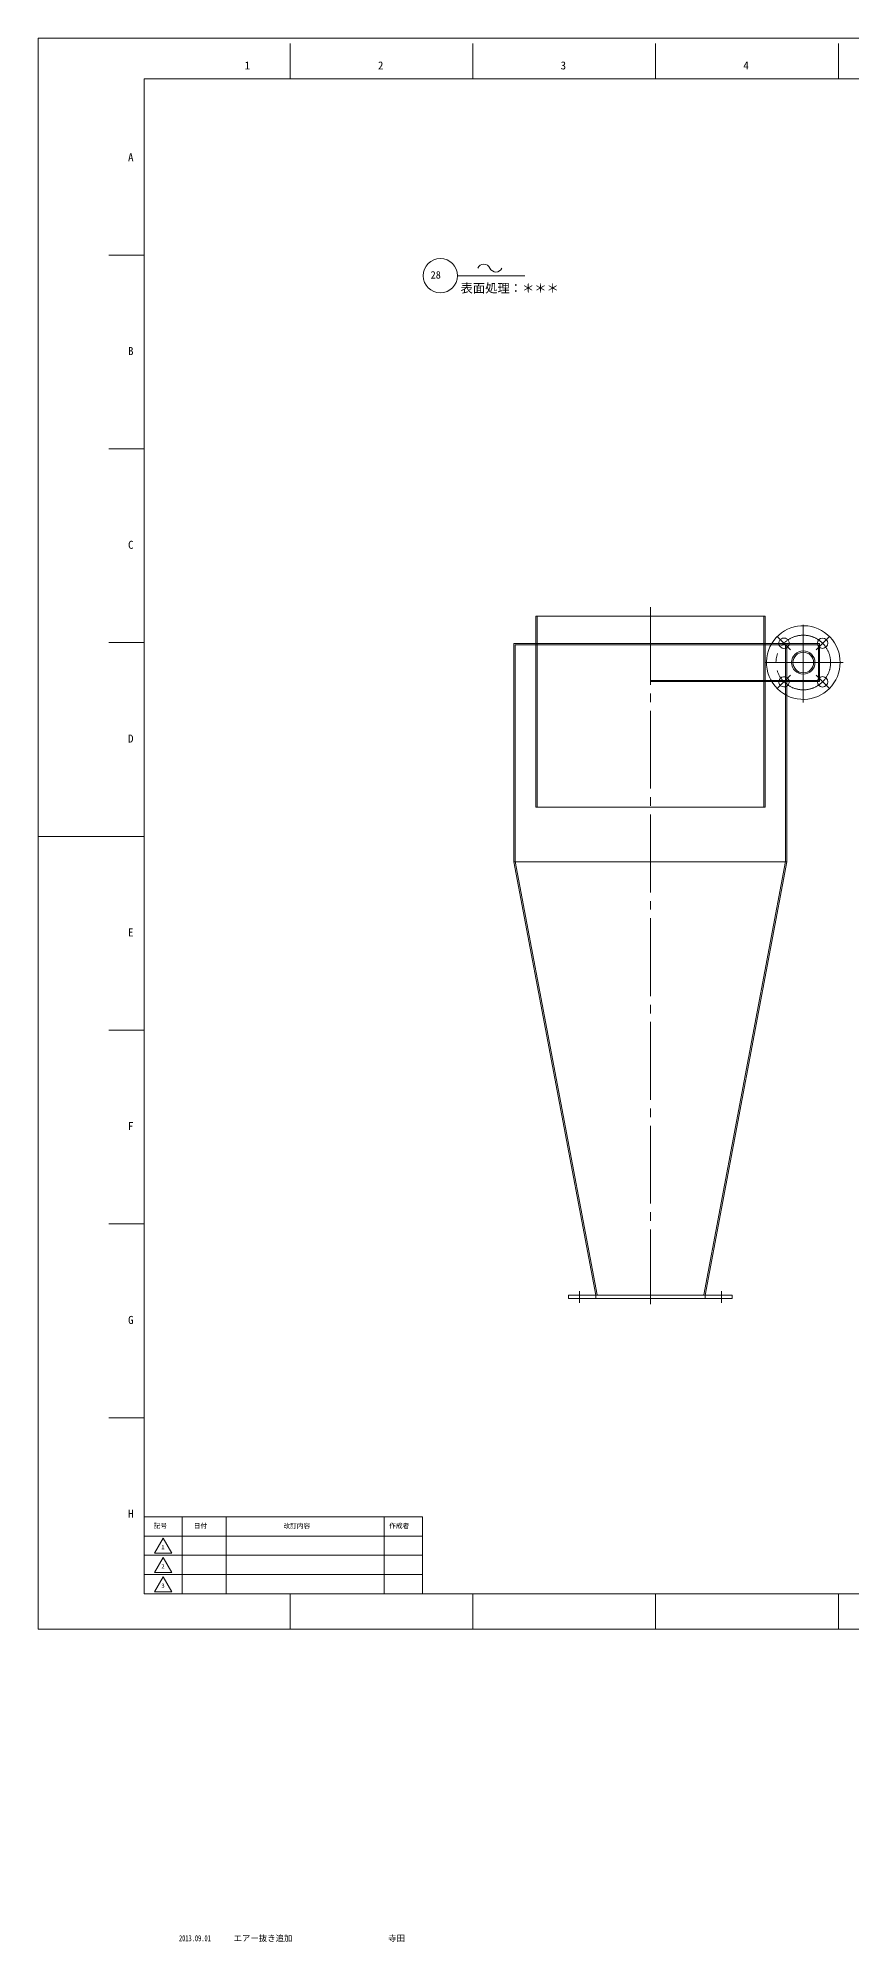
# Model space of a CAD drawing. Units: millimetres at full size. Extents: x -2070 to 2070, y -2035 to 1469.
# Drawn here: x -2070 to -580, y -2018 to 1469 of the extents above; entities that cross this region are included whole.
import ezdxf
from ezdxf.enums import TextEntityAlignment as Align

# ---------------------------------------------------------------- set-up
doc = ezdxf.new("R2010")
doc.units = ezdxf.units.MM
doc.header["$LTSCALE"] = 15.8308
doc.linetypes.add('CHAIN2', pattern=[12, 9, -1, 1, -1])
for name, color, linetype, lineweight in [('0-0_90_FRAME', 2, 'Continuous', 9), ('0-1_91_BLANK', 6, 'Continuous', 9), ('0-2_08_DIM', 3, 'Continuous', 9), ('0-3_0', 134, 'Continuous', 9), ('0-4_04_HIDDEN', 7, 'Continuous', 9), ('0-5_05_CENTER', 2, 'CHAIN2', 9)]:
    doc.layers.add(name, color=color, linetype=linetype, lineweight=lineweight)
doc.layers.add('0-6_07_TEXT', color=3, linetype='Continuous')
doc.styles.add('ＭＳ ゴシック', font='')
doc.styles.add('ＭＳ Ｐゴシック', font='')
doc.styles.get('ＭＳ ゴシック').set_extended_font_data('MS Gothic')
doc.styles.get('ＭＳ Ｐゴシック').set_extended_font_data('MS PGothic')

# ---------------------------------------------------------------- blocks, each defined once
blk = doc.blocks.new('p1ba05')
at = {"layer": '0-2_08_DIM'}
for centre, start, end in [((-2.954, 0.285), 24.22764, 155.57578), ((0, 1.621), 204.22764, 335.57578)]:
    blk.add_arc(centre, 1.621, start, end, dxfattribs=at)
blk = doc.blocks.new('AM_BALLOON1')
at = {"layer": '0-2_08_DIM'}
blk.add_circle((0, 0), 5, dxfattribs=at)

msp = doc.modelspace()

# ---------------------------------------------------------------- linework, layer by layer
at = {"layer": '0-0_90_FRAME'}
for p, q in [((-1608.62, 1394.49), (-1608.62, 1459.3)), ((-1273.96, 1394.49), (-1273.96, 1459.3)), ((-939.29, 1394.49), (-939.29, 1459.3)), ((-604.62, 1394.49), (-604.62, 1459.3)), ((-1876.27, 1071.81), (-1941.08, 1071.81)), ((-1876.27, 716.83), (-1941.08, 716.83)), ((-1876.27, 361.84), (-1941.08, 361.84)), ((-1876.27, -348.13), (-1941.08, -348.13)), ((-1876.27, -703.12), (-1941.08, -703.12)), ((-1876.27, -1058.1), (-1941.08, -1058.1)), ((-1608.62, -1445.3), (-1608.62, -1380.78)), ((-1273.96, -1445.3), (-1273.96, -1380.78)), ((-939.29, -1445.3), (-939.29, -1380.78)), ((-604.62, -1445.3), (-604.62, -1380.78))]:
    msp.add_line(p, q, dxfattribs=at)
at = {"layer": '0-0_90_FRAME', "color": 6}
msp.add_line((-2070.5, 6.85), (-1876.27, 6.85), dxfattribs=at)
at = {"layer": '0-0_90_FRAME', "color": 134}
for p, q in [((-1806.27, -1380.78), (-1806.27, -1239.35)), ((-1726.27, -1380.78), (-1726.27, -1239.35)), ((-1436.27, -1380.78), (-1436.27, -1239.35)), ((-1876.27, -1274.71), (-1366.27, -1274.71)), ((-1876.27, -1310.06), (-1366.27, -1310.06)), ((-1876.27, -1345.42), (-1366.27, -1345.42))]:
    msp.add_line(p, q, dxfattribs=at)
at = {"layer": '0-0_90_FRAME', "color": 6}
msp.add_lwpolyline([(-1876.27, -1380.78), (2005.69, -1380.78), (2005.69, 1394.49), (-1876.27, 1394.49)], close=True, dxfattribs=at)
at = {"layer": '0-0_90_FRAME', "color": 134}
for points in [[(-1876.27, -1380.78), (-1366.27, -1380.78), (-1366.27, -1239.35), (-1876.27, -1239.35)], [(-1857.18, -1306.31), (-1841.27, -1278.75), (-1825.36, -1306.31)], [(-1857.18, -1341.67), (-1841.27, -1314.11), (-1825.36, -1341.67)], [(-1857.18, -1377.02), (-1841.27, -1349.46), (-1825.36, -1377.02)]]:
    msp.add_lwpolyline(points, close=True, dxfattribs=at)
at = {"layer": '0-1_91_BLANK'}
msp.add_lwpolyline([(-2070.5, -1445.3), (2070.5, -1445.3), (2070.5, 1469.3), (-2070.5, 1469.3)], close=True, dxfattribs=at)
at = {"layer": '0-2_08_DIM'}
msp.add_line((-1302.31, 1033.95), (-1178.89, 1033.95), dxfattribs=at)
at = {"layer": '0-3_0'}
for p, q in [((-698.86, 360.41), (-1198.86, 360.41)), ((-948.86, 360.41), (-948.86, 290.41)), ((-1198.86, -39.59), (-1048.86, -833.58)), ((-698.86, -39.59), (-848.86, -833.58))]:
    msp.add_line(p, q, dxfattribs=at)
for points in [[(-1158.86, 360.41), (-1158.86, 410.41), (-738.86, 410.41), (-738.86, 360.41)], [(-1198.86, 360.41), (-1198.86, -39.59), (-698.86, -39.59), (-698.86, 290.41)], [(-698.86, 360.41), (-638.86, 360.41), (-638.86, 290.41), (-948.86, 290.41)]]:
    msp.add_lwpolyline(points, dxfattribs=at)
msp.add_lwpolyline([(-798.86, -839.58), (-1098.86, -839.58), (-1098.86, -833.58), (-798.86, -833.58)], close=True, dxfattribs=at)
for centre in [(-633.5, 360.77), (-633.5, 290.06)]:
    msp.add_circle(centre, 9.5, dxfattribs=at)
for centre, radius, start, end in [((-668.86, 325.41), 67.5, 243.6122, 148.76707), ((-704.21, 360.77), 9.5, 357.8564, 182.1436), ((-704.21, 290.06), 9.5, 304.31345, 2.1436)]:
    msp.add_arc(centre, radius, start, end, dxfattribs=at)
at = {"layer": '0-4_04_HIDDEN'}
for p, q in [((-1156.56, 410.41), (-1156.56, 60.41)), ((-741.16, 410.41), (-741.16, 60.41)), ((-701.16, 358.11), (-1196.56, 358.11)), ((-1196.56, -39.37), (-1196.56, 358.11)), ((-738.86, 360.41), (-738.86, 60.41)), ((-701.16, -39.37), (-701.16, 358.11)), ((-698.86, 290.41), (-698.86, 360.41)), ((-698.86, 358.11), (-641.16, 358.11)), ((-641.16, 358.11), (-641.16, 292.71)), ((-641.16, 292.71), (-948.86, 292.71)), ((-708.86, 290.41), (-708.86, 292.71)), ((-698.86, 290.41), (-708.86, 290.41)), ((-1196.56, -39.37), (-1046.6, -833.16)), ((-701.16, -39.37), (-851.12, -833.16)), ((-1048.86, -833.58), (-1046.6, -833.16)), ((-1048.86, -839.58), (-1048.86, -833.58)), ((-848.86, -833.58), (-851.12, -833.16)), ((-848.86, -839.58), (-848.86, -833.58))]:
    msp.add_line(p, q, dxfattribs=at)
msp.add_lwpolyline([(-738.86, 60.41), (-1158.86, 60.41), (-1158.86, 360.41)], dxfattribs=at)
for radius in [21.35, 18.85]:
    msp.add_circle((-668.86, 325.41), radius, dxfattribs=at)
for centre, radius, start, end in [((-668.86, 325.41), 67.5, 148.76707, 243.6122), ((-704.21, 360.77), 9.5, 182.1436, 357.8564), ((-704.21, 290.06), 9.5, 2.1436, 304.31345)]:
    msp.add_arc(centre, radius, start, end, dxfattribs=at)
at = {"layer": '0-5_05_CENTER'}
for p, q in [((-948.86, 426.8), (-948.86, -849.98)), ((-668.86, 252.27), (-668.86, 398.55)), ((-692.29, 348.84), (-716.14, 372.69)), ((-645.43, 348.84), (-621.58, 372.69)), ((-595.72, 325.41), (-742, 325.41)), ((-692.29, 301.98), (-716.14, 278.13)), ((-645.43, 301.98), (-621.58, 278.13)), ((-1078.86, -847.36), (-1078.86, -826.02)), ((-818.86, -847.36), (-818.86, -826.02))]:
    msp.add_line(p, q, dxfattribs=at)
msp.add_circle((-668.86, 325.41), 50, dxfattribs=at)

# ---------------------------------------------------------------- block references
at = {"layer": '0-2_08_DIM'}
for name, p, xscale, yscale in [('AM_BALLOON1', (-1333.6, 1033.99), 6.25, 6.25), ('p1ba05', (-1231.82, 1040.78), 7.5, 7.5)]:
    msp.add_blockref(name, p, dxfattribs=dict(at, xscale=xscale, yscale=yscale))

# ---------------------------------------------------------------- texts
at = {"layer": '0-0_90_FRAME', "color": 134}
for s, height, style, p in [('1', 14.66, 'ＭＳ ゴシック', (-1691.95, 1407.4)), ('2', 14.66, 'ＭＳ ゴシック', (-1447.96, 1407.4)), ('3', 14.66, 'ＭＳ ゴシック', (-1113.29, 1407.4)), ('4', 14.66, 'ＭＳ ゴシック', (-778.62, 1407.4)), ('A', 14.66, 'ＭＳ ゴシック', (-1905.71, 1239.3)), ('B', 14.66, 'ＭＳ ゴシック', (-1905.71, 884.32)), ('C', 14.66, 'ＭＳ ゴシック', (-1905.71, 529.33)), ('D', 14.66, 'ＭＳ ゴシック', (-1905.71, 174.35)), ('E', 14.66, 'ＭＳ ゴシック', (-1905.71, -180.64)), ('F', 14.66, 'ＭＳ ゴシック', (-1905.71, -535.62)), ('G', 14.66, 'ＭＳ ゴシック', (-1905.71, -890.61)), ('H', 14.66, 'ＭＳ ゴシック', (-1905.71, -1245.59)), ('記号', 8.798, 'ＭＳ Ｐゴシック', (-1858.72, -1263.03)), ('日付', 8.798, 'ＭＳ Ｐゴシック', (-1785.44, -1263.03)), ('改訂内容', 8.798, 'ＭＳ Ｐゴシック', (-1621.18, -1263.23)), ('作成者', 8.798, 'ＭＳ Ｐゴシック', (-1427.45, -1263.03)), ('1', 7.78, 'ＭＳ ゴシック', (-1844.72, -1301.17)), ('2', 7.78, 'ＭＳ ゴシック', (-1844.72, -1336.53)), ('3', 7.78, 'ＭＳ ゴシック', (-1844.72, -1371.88))]:
    msp.add_text(s, height=height, dxfattribs=dict(at, style=style)).set_placement(p, align=Align.BOTTOM_LEFT)
at = {"layer": '0-0_90_FRAME', "color": 3, "style": 'ＭＳ ゴシック', "width": 0.65}
msp.add_text('2013.09.01', height=11, dxfattribs=at).set_placement((-1812.43, -2020.31), align=Align.BOTTOM_LEFT)
at = {"layer": '0-0_90_FRAME', "color": 3, "style": 'ＭＳ ゴシック'}
for s, p in [('エアー抜き追加', (-1712.47, -2020.31)), ('寺田', (-1429.29, -2020.31))]:
    msp.add_text(s, height=11, dxfattribs=at).set_placement(p, align=Align.BOTTOM_LEFT)
at = {"layer": '0-3_0', "style": 'ＭＳ ゴシック'}
msp.add_text('28', height=13.75, dxfattribs=at).set_placement((-1351.46, 1024.61), align=Align.BOTTOM_LEFT)
at = {"layer": '0-6_07_TEXT', "style": 'ＭＳ Ｐゴシック'}
msp.add_text('表面処理：＊＊＊', height=16.5, dxfattribs=at).set_placement((-1296.57, 998.11), align=Align.BOTTOM_LEFT)

doc.saveas('drawing.dxf')
